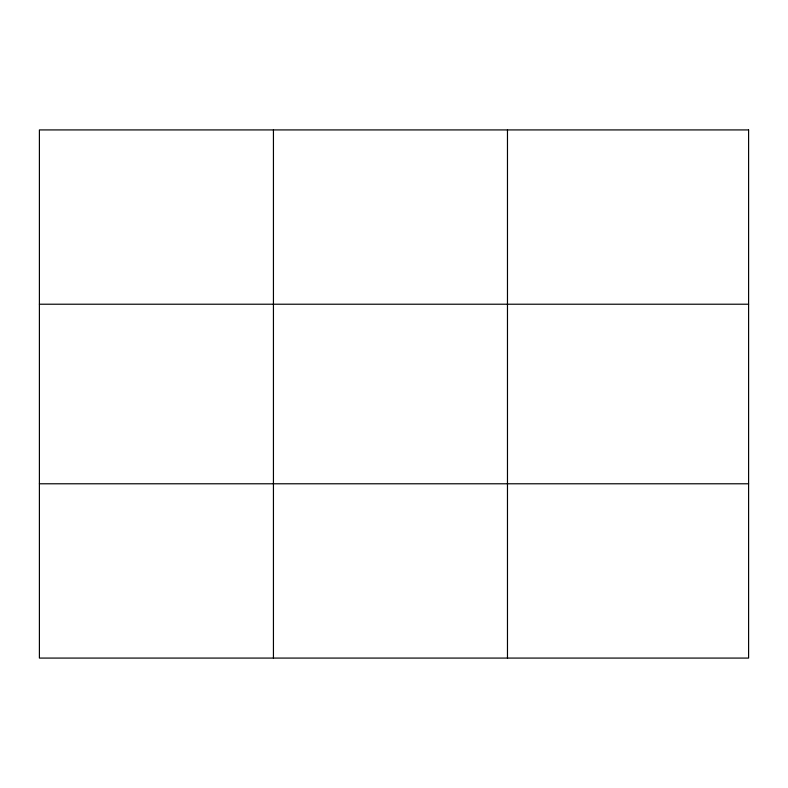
<?xml version="1.0" encoding="UTF-8"?>
<svg xmlns="http://www.w3.org/2000/svg" width="788" height="788" viewBox="0 0 788 788"><rect width="100%" height="100%" fill="white"/><g stroke="black" fill="none" stroke-linecap="round" stroke-linejoin="round"><path stroke-width="1.18" d="M273.436 129.922L273.436 658.078M507.472 129.922L507.472 658.078M39.4 304.217L748.6 304.217M39.4 483.783L748.6 483.783M748.6 129.922L748.6 658.078L39.4 658.078L39.4 129.922L748.6 129.922"/></g></svg>
